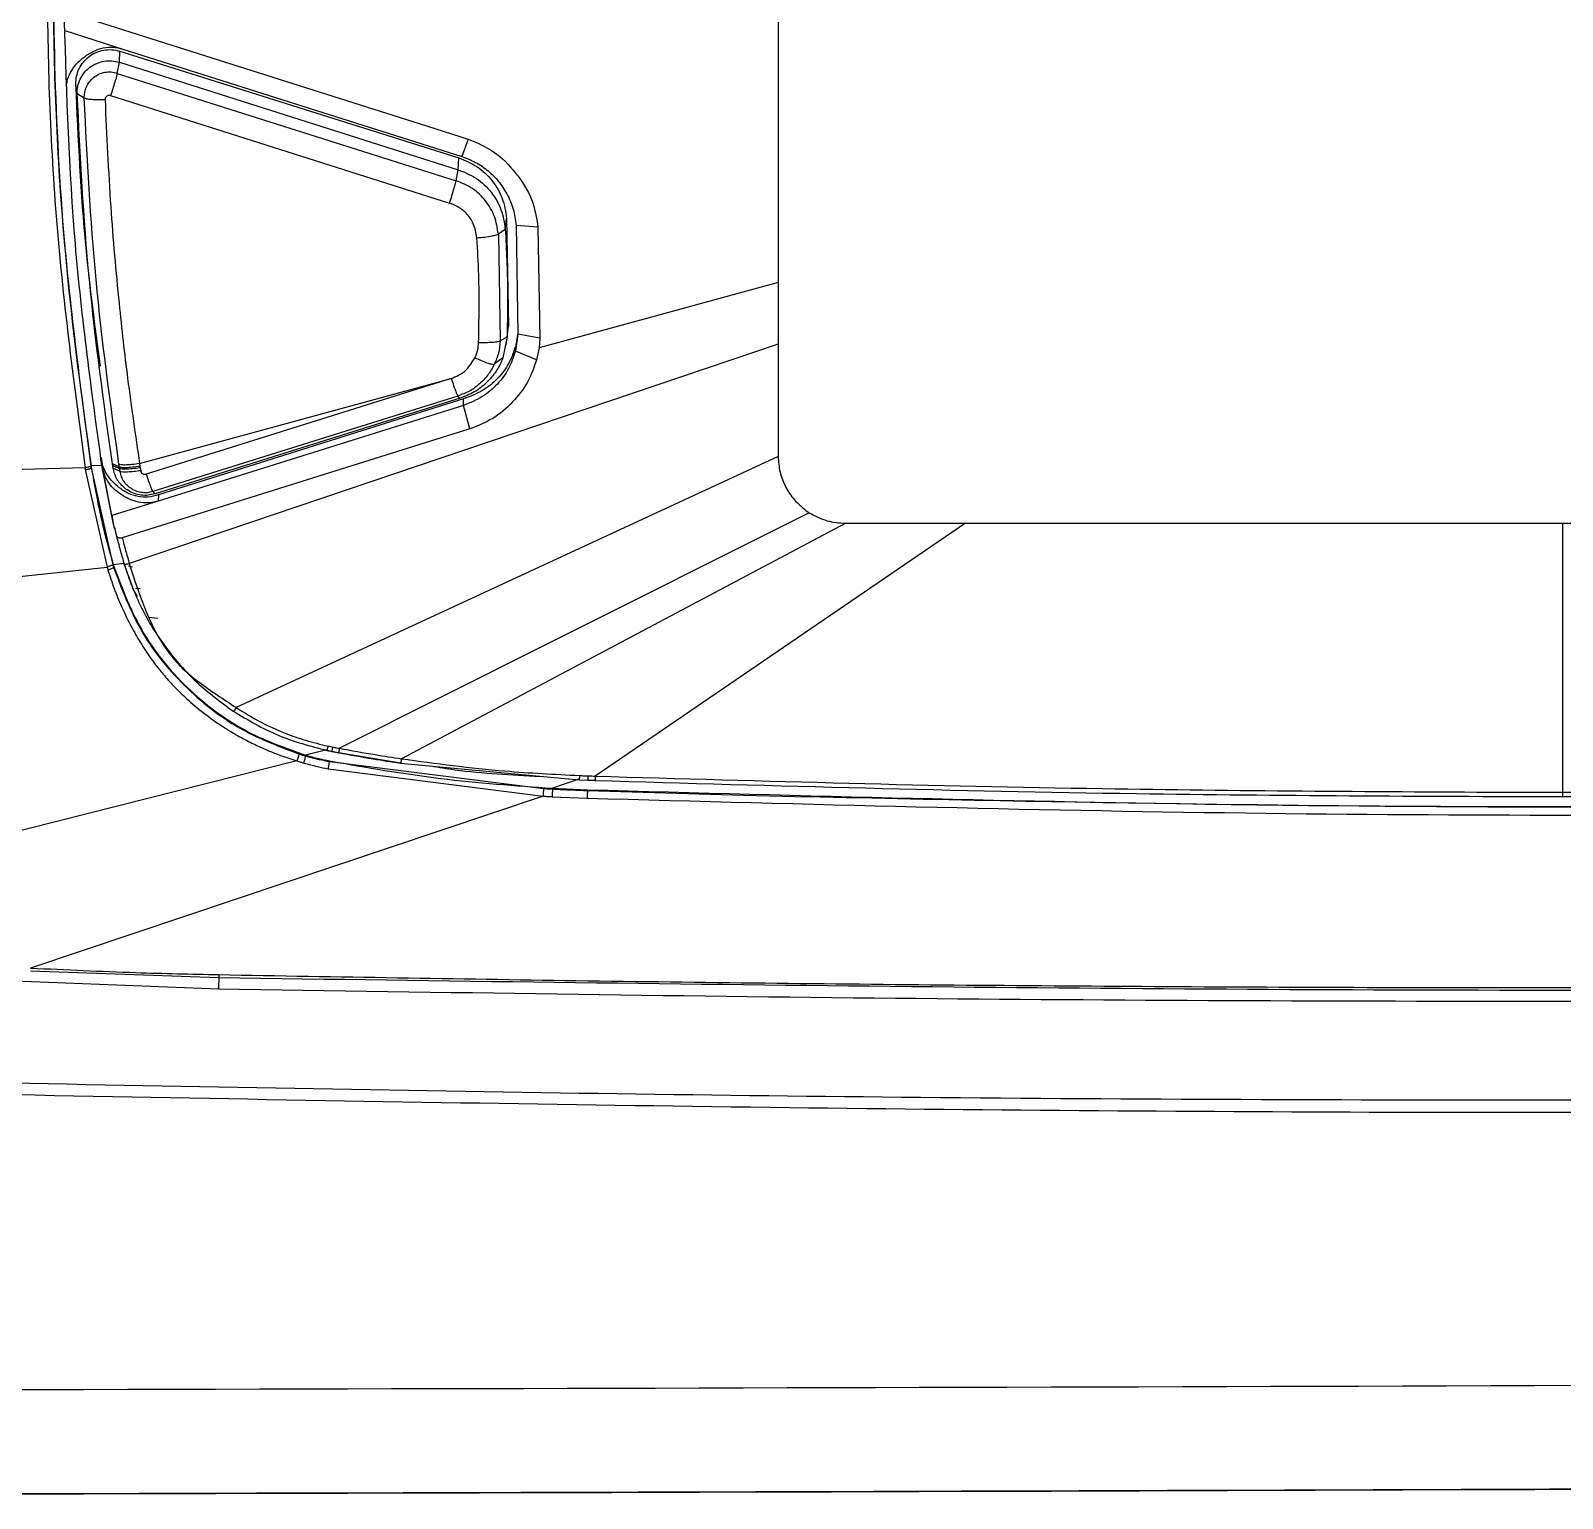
# Model space of a CAD drawing. Extents: x 527 to 611, y 788 to 934.
# Drawn here: x 573.957 to 576.789, y 803.67 to 806.385 of the extents above; entities that cross this region are included whole.
import ezdxf

# ---------------------------------------------------------------- set-up
doc = ezdxf.new("R2010")
doc.units = 0
doc.header["$MEASUREMENT"] = 0
doc.layers.add('1', color=4, linetype='Continuous')
doc.layers.add('GEOMETRY', color=4, linetype='Continuous', lineweight=25)

# ---------------------------------------------------------------- blocks, each defined once
blk = doc.blocks.new('2026_FLASH')
at = {"layer": 'GEOMETRY'}
for p, q in [((48.26, 3.7283), (48.26, 2.6051)), ((46.9506, 3.1039), (47.6116, 2.8943)), ((46.9409, 3.0709), (47.0482, 3.0369)), ((47.042, 3.0123), (47.0427, 3.0328)), ((47.0427, 3.0328), (47.6695, 2.8356)), ((47.0482, 3.0369), (47.675, 2.8381)), ((47.0381, 2.9919), (47.042, 3.0123)), ((47.042, 3.0123), (47.6687, 2.8137)), ((47.0381, 2.9919), (47.6648, 2.7933)), ((46.9639, 2.9537), (46.9616, 2.9718)), ((46.9771, 2.9459), (46.9639, 2.9537)), ((47.0258, 2.9507), (47.6524, 2.752)), ((47.6116, 2.8943), (47.6869, 2.8704)), ((47.6869, 2.8704), (47.675, 2.8381)), ((47.6687, 2.8137), (47.6695, 2.8356)), ((47.6648, 2.7933), (47.6687, 2.8137)), ((47.7555, 2.7038), (47.758, 2.7237)), ((47.758, 2.7237), (47.7613, 2.5242)), ((47.7427, 2.6949), (47.7555, 2.7038)), ((47.7427, 2.6949), (47.7459, 2.4969)), ((47.816, 2.7077), (47.7755, 2.7107)), ((47.7755, 2.7107), (47.7788, 2.5095)), ((47.816, 2.7077), (47.8194, 2.5023)), ((48.26, 2.6051), (48.26, 2.4908)), ((47.7588, 2.5045), (47.7613, 2.5242)), ((47.7459, 2.4969), (47.7588, 2.5045)), ((47.7588, 2.5045), (47.7513, 2.466)), ((47.7574, 2.4893), (47.7599, 2.509)), ((47.7788, 2.5095), (47.7742, 2.4782)), ((47.7784, 2.5089), (47.7759, 2.4915)), ((47.8194, 2.5023), (47.7788, 2.5095)), ((47.7788, 2.5095), (47.7788, 2.5095)), ((47.8194, 2.5023), (47.8179, 2.4842)), ((48.26, 2.4908), (47.0604, 2.0854)), ((47.7513, 2.466), (47.7352, 2.4538)), ((47.8135, 2.462), (47.7742, 2.4782)), ((47.8179, 2.4842), (47.8135, 2.462)), ((48.26, 2.4908), (48.26, 2.2835)), ((47.004, 2.4499), (47.0063, 2.4321)), ((47.0793, 2.2701), (47.6556, 2.4276)), ((47.6556, 2.4276), (47.0916, 2.2508)), ((47.6679, 2.3951), (47.1039, 2.2183)), ((47.6719, 2.391), (47.1079, 2.2142)), ((47.6782, 2.3898), (47.1146, 2.2121)), ((47.6679, 2.3951), (47.6719, 2.391)), ((47.6783, 2.3777), (47.6782, 2.3898)), ((47.6783, 2.3777), (47.114, 2.2008)), ((47.6901, 2.3342), (47.6782, 2.3777)), ((47.6901, 2.3342), (47.0473, 2.1328)), ((47.0091, 2.2664), (46.9897, 2.2658)), ((47.0083, 2.2813), (47.0099, 2.269)), ((47.0103, 2.267), (47.0091, 2.2765)), ((47.0092, 2.2667), (47.0091, 2.2664)), ((47.0091, 2.2664), (47.032, 2.1518)), ((47.0296, 2.2665), (47.0293, 2.2687)), ((47.0793, 2.2701), (47.0801, 2.265)), ((48.26, 2.2835), (47.2581, 1.819)), ((46.9785, 2.2625), (46.735, 2.2553)), ((46.9785, 2.2625), (46.979, 2.2591)), ((46.979, 2.2591), (47.0193, 2.0788)), ((46.9898, 2.2621), (46.9901, 2.2635)), ((46.9898, 2.2621), (47.0298, 2.0832)), ((47.0281, 2.1739), (47.0106, 2.2643)), ((47.0434, 2.2555), (47.0304, 2.2617)), ((47.0426, 2.2607), (47.0421, 2.2636)), ((47.0434, 2.2555), (47.0426, 2.2605)), ((47.0801, 2.265), (47.0805, 2.2623)), ((47.0805, 2.2622), (47.0814, 2.257)), ((47.1039, 2.2183), (47.1079, 2.2142)), ((47.1146, 2.2121), (47.114, 2.2008)), ((47.114, 2.2008), (47.0281, 2.1739)), ((48.3114, 2.1835), (48.3177, 2.1792)), ((47.0281, 2.1739), (47.0317, 2.1531)), ((47.0317, 2.1531), (47.032, 2.1518)), ((48.385, 2.1597), (47.5634, 1.7242)), ((48.6062, 2.1597), (47.9218, 1.6922)), ((48.385, 2.1597), (48.6062, 2.1597)), ((48.6062, 2.1597), (49.71, 2.1597)), ((49.71, 2.1597), (50.8138, 2.1597)), ((49.71, 2.1597), (49.71, 1.6624)), ((47.0323, 2.1518), (47.0327, 2.1504)), ((47.0327, 2.1519), (47.0376, 2.1335)), ((47.0327, 2.1504), (47.0355, 2.1403)), ((47.0373, 2.1335), (47.0376, 2.1321)), ((46.322, 2.0049), (47.0193, 2.0788)), ((47.0507, 2.0852), (47.0306, 2.0831)), ((47.0306, 2.0831), (47.0316, 2.0796)), ((47.0313, 2.0782), (47.0316, 2.0796)), ((47.0507, 2.085), (47.0507, 2.0852)), ((47.0586, 2.0812), (47.0664, 2.079)), ((47.0688, 2.0346), (47.0746, 2.0243)), ((47.0806, 2.0386), (47.0721, 2.0389)), ((47.096, 1.9862), (47.1132, 1.9845)), ((47.386, 1.731), (47.3859, 1.7296)), ((47.4257, 1.7398), (47.4256, 1.7409)), ((47.4259, 1.7402), (47.4347, 1.7384)), ((47.4347, 1.7384), (47.4474, 1.7359)), ((47.4474, 1.7359), (47.5621, 1.7165)), ((47.3704, 1.7202), (46.126, 1.4069)), ((47.4282, 1.7057), (47.8253, 1.6551)), ((47.4305, 1.719), (47.4306, 1.7204)), ((47.4305, 1.719), (47.826, 1.6694)), ((47.5619, 1.7161), (47.8923, 1.6851)), ((47.8923, 1.6855), (47.908, 1.6849)), ((47.8923, 1.6851), (47.908, 1.6845)), ((47.908, 1.6845), (47.908, 1.6858)), ((47.908, 1.6849), (47.9215, 1.6845)), ((47.908, 1.6845), (47.9214, 1.6841)), ((47.8253, 1.6551), (46.8779, 1.3372)), ((47.842, 1.6541), (47.9069, 1.6513)), ((47.8427, 1.6697), (47.8427, 1.6684)), ((47.8427, 1.6697), (47.9074, 1.6669)), ((47.9074, 1.6669), (47.9074, 1.6657)), ((47.9074, 1.6657), (48.1961, 1.6567)), ((46.8774, 1.3318), (47.2256, 1.3196)), ((46.8111, 1.3148), (47.2253, 1.299)), ((47.2256, 1.3208), (47.2253, 1.299))]:
    blk.add_line(p, q, dxfattribs=at)
at = {"layer": 'GEOMETRY', "flags": 128}
for points in [[(48.26, 2.6051), (48.0124, 2.5374), (47.8179, 2.4842)], [(47.7753, 2.4868), (47.7756, 2.4894), (47.7759, 2.4915)], [(47.0293, 2.2687), (47.0292, 2.2694), (47.0291, 2.27)], [(48.3177, 2.1792), (47.8312, 1.9353), (47.449, 1.7436)], [(47.4256, 1.7409), (47.4034, 1.7354), (47.386, 1.731)], [(47.8922, 1.6863), (47.8645, 1.677), (47.8427, 1.6697)]]:
    blk.add_lwpolyline(points, dxfattribs=at)
at = {"layer": 'GEOMETRY'}
for points, knots in [([(46.9782, 4.0719), (46.9584, 3.9218), (46.9187, 3.6216), (46.9038, 3.1672), (46.9188, 2.7129), (46.9586, 2.4127), (46.9785, 2.2626)], [0, 0, 0, 0, 0.25, 0.499999, 0.749997, 1, 1, 1, 1]), ([(46.9896, 4.0744), (46.9847, 4.0415), (46.9601, 3.8772), (46.9322, 3.6031), (46.9175, 3.2522), (46.9223, 2.9236), (46.9443, 2.5941), (46.9746, 2.3753), (46.9897, 2.2658)], [0, 0, 0, 0, 0.05488, 0.274513, 0.454775, 0.635037, 0.817518, 1, 1, 1, 1]), ([(46.9452, 2.9738), (46.9453, 2.9748), (46.9458, 2.9817), (46.9512, 2.994), (46.962, 3.0096), (46.977, 3.0228), (46.9938, 3.0334), (47.0119, 3.0397), (47.0304, 3.0413), (47.0422, 3.0384), (47.0481, 3.0369)], [0, 0, 0, 0, 0.02207, 0.154393, 0.292351, 0.444066, 0.59542, 0.732995, 0.864831, 1, 1, 1, 1]), ([(46.9616, 2.9718), (46.9618, 2.9767), (46.9621, 2.9866), (46.9671, 3.0006), (46.975, 3.0132), (46.9858, 3.0236), (46.9988, 3.0311), (47.0131, 3.0353), (47.0282, 3.0363), (47.0379, 3.034), (47.0427, 3.0328)], [0, 0, 0, 0, 0.124995, 0.249792, 0.374655, 0.499781, 0.62464, 0.749455, 0.874824, 1, 1, 1, 1]), ([(46.9639, 2.9537), (46.9641, 2.9584), (46.9644, 2.9679), (46.9691, 2.9815), (46.9768, 2.9936), (46.9872, 3.0036), (46.9998, 3.0109), (47.0137, 3.0148), (47.0282, 3.0157), (47.0374, 3.0134), (47.042, 3.0123)], [0, 0, 0, 0, 0.1237074, 0.2491996, 0.3747309, 0.5002441, 0.6256967, 0.7512321, 0.8765751, 1, 1, 1, 1]), ([(46.9771, 2.9459), (46.9772, 2.9495), (46.9774, 2.9567), (46.9808, 2.9671), (46.9864, 2.9764), (46.994, 2.9846), (47.0037, 2.9908), (47.0149, 2.9943), (47.0268, 2.995), (47.0343, 2.993), (47.0381, 2.9919)], [0, 0, 0, 0, 0.120724, 0.240919, 0.361088, 0.481361, 0.610592, 0.739924, 0.869813, 1, 1, 1, 1]), ([(47.0381, 2.9919), (47.0376, 2.9901), (47.0367, 2.9862), (47.0337, 2.9759), (47.0299, 2.9635), (47.0271, 2.9549), (47.0258, 2.9507)], [0, 0, 0, 0, 0.242658, 0.499987, 0.757324, 1, 1, 1, 1]), ([(47.0071, 2.4503), (46.9973, 2.5232), (46.9741, 2.6963), (46.9662, 2.8708), (46.9616, 2.9718)], [0, 0, 0, 0, 0.421404, 1, 1, 1, 1]), ([(47.0291, 2.27), (47.0132, 2.3835), (46.9815, 2.6105), (46.9698, 2.8393), (46.9639, 2.9537)], [0, 0, 0, 0, 0.500021, 1, 1, 1, 1]), ([(47.0155, 2.9429), (47.0112, 2.9428), (47.0023, 2.9427), (46.9904, 2.9432), (46.9811, 2.9443), (46.9784, 2.9454), (46.9771, 2.9459)], [0, 0, 0, 0, 0.242807, 0.499902, 0.757051, 1, 1, 1, 1]), ([(47.0413, 2.2687), (47.0255, 2.3825), (46.9942, 2.6074), (46.9827, 2.834), (46.9771, 2.9459)], [0, 0, 0, 0, 0.506383, 1, 1, 1, 1]), ([(47.0258, 2.9507), (47.0251, 2.9508), (47.0236, 2.9511), (47.0213, 2.9507), (47.0186, 2.9495), (47.0166, 2.9475), (47.0156, 2.9451), (47.0155, 2.9437), (47.0155, 2.9429)], [0, 0, 0, 0, 0.142987, 0.300128, 0.465133, 0.717837, 0.852182, 1, 1, 1, 1]), ([(47.0155, 2.9429), (47.0185, 2.877), (47.0243, 2.7512), (47.0395, 2.5794), (47.0573, 2.421), (47.0717, 2.3225), (47.0793, 2.2701)], [0, 0, 0, 0, 0.292868, 0.558651, 0.764859, 1, 1, 1, 1]), ([(47.6869, 2.8704), (47.7033, 2.8635), (47.7372, 2.8491), (47.7761, 2.8082), (47.8071, 2.7612), (47.8131, 2.725), (47.816, 2.7077)], [0, 0, 0, 0, 0.240166, 0.499262, 0.759731, 1, 1, 1, 1]), ([(47.6695, 2.8356), (47.6812, 2.8308), (47.7048, 2.821), (47.7324, 2.7943), (47.7521, 2.7613), (47.7561, 2.7363), (47.758, 2.7237)], [0, 0, 0, 0, 0.2498227, 0.4995719, 0.7492977, 1, 1, 1, 1]), ([(47.675, 2.8381), (47.6838, 2.8348), (47.7012, 2.8282), (47.7242, 2.8121), (47.7442, 2.7926), (47.7538, 2.7769), (47.7586, 2.769)], [0, 0, 0, 0, 0.250344, 0.500566, 0.750509, 1, 1, 1, 1]), ([(47.6687, 2.8137), (47.6802, 2.8089), (47.7034, 2.7995), (47.7305, 2.7729), (47.7498, 2.7406), (47.7537, 2.716), (47.7555, 2.7038)], [0, 0, 0, 0, 0.249324, 0.500085, 0.750829, 1, 1, 1, 1]), ([(47.6524, 2.752), (47.654, 2.7567), (47.6571, 2.7665), (47.6609, 2.7791), (47.6635, 2.7884), (47.6644, 2.7917), (47.6648, 2.7933)], [0, 0, 0, 0, 0.272776, 0.561784, 0.787222, 1, 1, 1, 1]), ([(47.7427, 2.6949), (47.7409, 2.7058), (47.7375, 2.7278), (47.7203, 2.7569), (47.6958, 2.7805), (47.6751, 2.789), (47.6648, 2.7933)], [0, 0, 0, 0, 0.249884, 0.499913, 0.75051, 1, 1, 1, 1]), ([(47.7031, 2.6879), (47.7015, 2.6968), (47.6986, 2.7134), (47.6847, 2.7329), (47.6689, 2.7455), (47.6576, 2.75), (47.6524, 2.752)], [0, 0, 0, 0, 0.310439, 0.582115, 0.808329, 1, 1, 1, 1]), ([(47.7586, 2.769), (47.763, 2.7597), (47.7718, 2.7412), (47.7743, 2.7209), (47.7755, 2.7107)], [0, 0, 0, 0, 0.500182, 1, 1, 1, 1]), ([(47.7031, 2.6879), (47.7081, 2.6883), (47.7183, 2.6891), (47.7307, 2.6911), (47.7391, 2.6931), (47.7415, 2.6943), (47.7427, 2.6949)], [0, 0, 0, 0, 0.272671, 0.561811, 0.787328, 1, 1, 1, 1]), ([(47.7555, 2.7038), (47.7575, 2.6658), (47.761, 2.5994), (47.7595, 2.5329), (47.7588, 2.5045)], [0, 0, 0, 0, 0.57188, 1, 1, 1, 1]), ([(47.7063, 2.4938), (47.707, 2.5356), (47.7082, 2.6003), (47.7044, 2.665), (47.7031, 2.6879)], [0, 0, 0, 0, 0.644897, 1, 1, 1, 1]), ([(47.6993, 2.4659), (47.7013, 2.4707), (47.7052, 2.4796), (47.7059, 2.4893), (47.7063, 2.4938)], [0, 0, 0, 0, 0.53274, 1, 1, 1, 1]), ([(47.7459, 2.4969), (47.7446, 2.4963), (47.7417, 2.4952), (47.7321, 2.4941), (47.7199, 2.4935), (47.7107, 2.4937), (47.7063, 2.4938)], [0, 0, 0, 0, 0.2426292, 0.5000994, 0.7575156, 1, 1, 1, 1]), ([(47.7459, 2.4969), (47.7453, 2.4893), (47.744, 2.4744), (47.7381, 2.4606), (47.7352, 2.4538)], [0, 0, 0, 0, 0.505726, 1, 1, 1, 1]), ([(47.6556, 2.4276), (47.6602, 2.4294), (47.6702, 2.4332), (47.6866, 2.4451), (47.6944, 2.4579), (47.6993, 2.4659)], [0, 0, 0, 0, 0.249274, 0.534581, 1, 1, 1, 1]), ([(47.7513, 2.466), (47.7512, 2.4659), (47.7507, 2.4646), (47.7473, 2.4559), (47.7386, 2.4394), (47.7211, 2.4187), (47.6985, 2.4014), (47.6808, 2.3945), (47.6719, 2.391)], [0, 0, 0, 0, 0.003958, 0.035816, 0.249969, 0.499302, 0.749132, 1, 1, 1, 1]), ([(47.7759, 2.4915), (47.7719, 2.4794), (47.7642, 2.456), (47.7423, 2.4263), (47.7134, 2.4032), (47.6902, 2.3944), (47.6782, 2.3899)], [0, 0, 0, 0, 0.258654, 0.49997, 0.741302, 1, 1, 1, 1]), ([(47.7742, 2.4782), (47.7705, 2.4671), (47.763, 2.4449), (47.7416, 2.4162), (47.7135, 2.3919), (47.6902, 2.3825), (47.6782, 2.3778)], [0, 0, 0, 0, 0.241661, 0.484459, 0.735544, 1, 1, 1, 1]), ([(47.6993, 2.4659), (47.7033, 2.4641), (47.7116, 2.4603), (47.7227, 2.4562), (47.7314, 2.4536), (47.734, 2.4537), (47.7352, 2.4538)], [0, 0, 0, 0, 0.242516, 0.499972, 0.757443, 1, 1, 1, 1]), ([(47.7742, 2.4782), (47.7744, 2.4795), (47.7748, 2.4824), (47.7751, 2.4852), (47.7753, 2.4868)], [0, 0, 0, 0, 0.445217, 1, 1, 1, 1]), ([(47.7352, 2.4538), (47.7315, 2.447), (47.7242, 2.4336), (47.7083, 2.4169), (47.6896, 2.4033), (47.6752, 2.3979), (47.6679, 2.3951)], [0, 0, 0, 0, 0.250757, 0.499718, 0.748873, 1, 1, 1, 1]), ([(47.8135, 2.462), (47.8085, 2.4479), (47.7984, 2.4191), (47.7694, 2.3825), (47.7338, 2.3515), (47.7046, 2.34), (47.6901, 2.3342)], [0, 0, 0, 0, 0.2432, 0.495393, 0.749412, 1, 1, 1, 1]), ([(47.6556, 2.4276), (47.6571, 2.423), (47.6602, 2.4136), (47.664, 2.4032), (47.6667, 2.3968), (47.6675, 2.3957), (47.6679, 2.3951)], [0, 0, 0, 0, 0.272797, 0.561785, 0.787209, 1, 1, 1, 1]), ([(46.9897, 2.2658), (46.9898, 2.2654), (46.9899, 2.2646), (46.9901, 2.2638), (46.9901, 2.2635)], [0, 0, 0, 0, 0.560704, 1, 1, 1, 1]), ([(47.0091, 2.2765), (47.0089, 2.2774), (47.0087, 2.279), (47.0084, 2.2806), (47.0083, 2.2813)], [0, 0, 0, 0, 0.559542, 1, 1, 1, 1]), ([(47.1146, 2.2122), (47.1082, 2.2105), (47.0957, 2.2074), (47.0764, 2.2084), (47.058, 2.2145), (47.0379, 2.2274), (47.022, 2.2439), (47.0122, 2.2623), (47.0101, 2.2718), (47.0091, 2.2765)], [0, 0, 0, 0, 0.141872, 0.275347, 0.409549, 0.553468, 0.788371, 0.895108, 1, 1, 1, 1]), ([(47.0099, 2.269), (47.0098, 2.2685), (47.0096, 2.2676), (47.0093, 2.267), (47.0092, 2.2667)], [0, 0, 0, 0, 0.563251, 1, 1, 1, 1]), ([(47.0106, 2.2643), (47.0105, 2.2651), (47.0102, 2.2667), (47.01, 2.2683), (47.0099, 2.269)], [0, 0, 0, 0, 0.56, 1, 1, 1, 1]), ([(47.0421, 2.2636), (47.0397, 2.2647), (47.0354, 2.2668), (47.031, 2.269), (47.0291, 2.27)], [0, 0, 0, 0, 0.559999, 1, 1, 1, 1]), ([(47.0426, 2.2605), (47.0403, 2.2616), (47.0366, 2.2633), (47.0325, 2.2652), (47.0305, 2.2661), (47.0298, 2.2664), (47.0296, 2.2665)], [0, 0, 0, 0, 0.5313812, 0.8572707, 0.9515303, 1, 1, 1, 1]), ([(47.0304, 2.2617), (47.0302, 2.2626), (47.03, 2.2642), (47.0297, 2.2658), (47.0296, 2.2665)], [0, 0, 0, 0, 0.56, 1, 1, 1, 1]), ([(47.0793, 2.2701), (47.0745, 2.2694), (47.0646, 2.2681), (47.0528, 2.2674), (47.0447, 2.2677), (47.0424, 2.2684), (47.0413, 2.2687)], [0, 0, 0, 0, 0.27299, 0.561731, 0.78701, 1, 1, 1, 1]), ([(47.0421, 2.2636), (47.042, 2.2646), (47.0417, 2.2663), (47.0414, 2.2679), (47.0413, 2.2687)], [0, 0, 0, 0, 0.559949, 1, 1, 1, 1]), ([(48.26, 2.2835), (48.2607, 2.2737), (48.2621, 2.2543), (48.2729, 2.2269), (48.2889, 2.2023), (48.3039, 2.1897), (48.3114, 2.1835)], [0, 0, 0, 0, 0.250901, 0.500884, 0.750539, 1, 1, 1, 1]), ([(46.9893, 2.2656), (46.9891, 2.2654), (46.9889, 2.2651), (46.9875, 2.2645), (46.9851, 2.2638), (46.9819, 2.2631), (46.9796, 2.2627), (46.9785, 2.2626)], [0, 0, 0, 0, 0.176062, 0.366658, 0.563828, 0.791065, 1, 1, 1, 1]), ([(46.979, 2.2591), (46.9803, 2.2593), (46.9823, 2.2596), (46.9848, 2.2601), (46.9865, 2.2605), (46.9879, 2.261), (46.9893, 2.2615), (46.9896, 2.2618), (46.9898, 2.262)], [0, 0, 0, 0, 0.23869, 0.367908, 0.500086, 0.632252, 0.761433, 1, 1, 1, 1]), ([(46.9893, 2.2655), (46.9894, 2.2649), (46.9895, 2.2637), (46.9897, 2.2626), (46.9898, 2.2621)], [0, 0, 0, 0, 0.56, 1, 1, 1, 1]), ([(46.9901, 2.2635), (46.9958, 2.2306), (47.0064, 2.1698), (47.023, 2.1104), (47.0306, 2.0831)], [0, 0, 0, 0, 0.541522, 1, 1, 1, 1]), ([(47.114, 2.2009), (47.1086, 2.1995), (47.0981, 2.1969), (47.0754, 2.198), (47.0534, 2.2069), (47.0343, 2.2205), (47.0226, 2.2333), (47.0142, 2.248), (47.0118, 2.2588), (47.0106, 2.2643)], [0, 0, 0, 0, 0.120213, 0.238852, 0.494589, 0.63007, 0.755305, 0.876381, 1, 1, 1, 1]), ([(47.1079, 2.2142), (47.1037, 2.2132), (47.0954, 2.2111), (47.0823, 2.2115), (47.0689, 2.2146), (47.0542, 2.2219), (47.0427, 2.2329), (47.034, 2.2469), (47.0318, 2.2561), (47.0304, 2.2617)], [0, 0, 0, 0, 0.12448, 0.249427, 0.374926, 0.522476, 0.724043, 0.830183, 1, 1, 1, 1]), ([(47.0801, 2.265), (47.0753, 2.2644), (47.0654, 2.2631), (47.0536, 2.2624), (47.0455, 2.2626), (47.0432, 2.2633), (47.0421, 2.2636)], [0, 0, 0, 0, 0.27299, 0.56173, 0.78701, 1, 1, 1, 1]), ([(47.0805, 2.2623), (47.0757, 2.2616), (47.0658, 2.2603), (47.054, 2.2596), (47.046, 2.2598), (47.0437, 2.2605), (47.0425, 2.2609)], [0, 0, 0, 0, 0.272989, 0.56173, 0.787009, 1, 1, 1, 1]), ([(47.0814, 2.257), (47.0772, 2.2564), (47.0685, 2.2552), (47.0568, 2.2544), (47.0475, 2.2543), (47.0447, 2.2551), (47.0434, 2.2555)], [0, 0, 0, 0, 0.237895, 0.493104, 0.75206, 1, 1, 1, 1]), ([(47.1039, 2.2183), (47.1006, 2.2175), (47.0941, 2.2159), (47.0839, 2.2162), (47.074, 2.2185), (47.0648, 2.2229), (47.0568, 2.2291), (47.0503, 2.2368), (47.0456, 2.2457), (47.0441, 2.2522), (47.0434, 2.2555)], [0, 0, 0, 0, 0.125489, 0.250326, 0.375242, 0.500336, 0.62537, 0.750118, 0.874729, 1, 1, 1, 1]), ([(47.0814, 2.257), (47.0815, 2.2565), (47.0817, 2.2554), (47.0825, 2.2539), (47.0836, 2.2526), (47.085, 2.2516), (47.0865, 2.2508), (47.0881, 2.2504), (47.0899, 2.2503), (47.091, 2.2506), (47.0916, 2.2508)], [0, 0, 0, 0, 0.126034, 0.253433, 0.374227, 0.498613, 0.620378, 0.744367, 0.871279, 1, 1, 1, 1]), ([(47.0916, 2.2508), (47.0929, 2.2467), (47.0957, 2.2383), (47.0994, 2.2279), (47.1025, 2.2204), (47.1034, 2.219), (47.1039, 2.2183)], [0, 0, 0, 0, 0.242732, 0.500049, 0.75734, 1, 1, 1, 1]), ([(48.3177, 2.1792), (48.3283, 2.1735), (48.3493, 2.1622), (48.3732, 2.1605), (48.385, 2.1597)], [0, 0, 0, 0, 0.506478, 1, 1, 1, 1]), ([(47.0473, 2.1328), (47.0466, 2.1326), (47.0453, 2.1323), (47.0436, 2.132), (47.0424, 2.1319), (47.0409, 2.1323), (47.0393, 2.1334), (47.037, 2.1358), (47.0361, 2.1385), (47.0355, 2.1403)], [0, 0, 0, 0, 0.113719, 0.210959, 0.288109, 0.344382, 0.492317, 0.650812, 1, 1, 1, 1]), ([(47.0355, 2.1403), (47.0383, 2.1297), (47.0432, 2.1107), (47.0487, 2.0919), (47.0511, 2.0836)], [0, 0, 0, 0, 0.559996, 1, 1, 1, 1]), ([(47.0473, 2.1328), (47.0496, 2.124), (47.0538, 2.1081), (47.0584, 2.0923), (47.0604, 2.0854)], [0, 0, 0, 0, 0.560006, 1, 1, 1, 1]), ([(47.0298, 2.0832), (47.0297, 2.083), (47.0295, 2.0827), (47.0281, 2.0819), (47.0258, 2.0809), (47.0227, 2.0798), (47.0204, 2.0791), (47.0193, 2.0788)], [0, 0, 0, 0, 0.176085, 0.366692, 0.563859, 0.791075, 1, 1, 1, 1]), ([(47.0193, 2.0788), (47.0196, 2.0779), (47.0201, 2.0762), (47.0206, 2.0745), (47.0208, 2.0738)], [0, 0, 0, 0, 0.56, 1, 1, 1, 1]), ([(47.0208, 2.0738), (47.0217, 2.074), (47.0236, 2.0746), (47.0264, 2.0756), (47.029, 2.0766), (47.0308, 2.0776), (47.0311, 2.078), (47.0313, 2.0782)], [0, 0, 0, 0, 0.1760512, 0.3666533, 0.5638348, 0.7910729, 1, 1, 1, 1]), ([(47.0208, 2.0738), (47.0245, 2.0622), (47.0318, 2.0393), (47.0454, 2.006), (47.0609, 1.9737), (47.0783, 1.9428), (47.0943, 1.9179), (47.1092, 1.8973), (47.1239, 1.8792), (47.1432, 1.8577), (47.1679, 1.8335), (47.1978, 1.8082), (47.2261, 1.7882), (47.251, 1.7726), (47.2723, 1.7606), (47.3021, 1.7457), (47.3351, 1.7319), (47.3603, 1.7235), (47.3704, 1.7202)], [0, 0, 0, 0, 0.070084, 0.139654, 0.208729, 0.277336, 0.345507, 0.379767, 0.424775, 0.48053, 0.547023, 0.624249, 0.70642, 0.746823, 0.793713, 0.84708, 0.938659, 1, 1, 1, 1]), ([(47.0298, 2.0832), (47.0301, 2.0822), (47.0306, 2.0806), (47.0311, 2.0789), (47.0313, 2.0782)], [0, 0, 0, 0, 0.56, 1, 1, 1, 1]), ([(47.0313, 2.0782), (47.0469, 2.0372), (47.0784, 1.9543), (47.1633, 1.852), (47.2635, 1.775), (47.3387, 1.7465), (47.3739, 1.7331)], [0, 0, 0, 0, 0.25968, 0.525785, 0.778319, 1, 1, 1, 1]), ([(47.0316, 2.0796), (47.0478, 2.0374), (47.0805, 1.952), (47.1691, 1.8478), (47.273, 1.771), (47.3502, 1.7437), (47.386, 1.731)], [0, 0, 0, 0, 0.261494, 0.528771, 0.781318, 1, 1, 1, 1]), ([(47.0511, 2.0836), (47.0511, 2.0838), (47.051, 2.0842), (47.0508, 2.0848), (47.0507, 2.085)], [0, 0, 0, 0, 0.527764, 1, 1, 1, 1]), ([(47.0604, 2.0854), (47.0593, 2.0851), (47.0569, 2.0843), (47.0538, 2.0836), (47.0516, 2.0833), (47.0513, 2.0835), (47.0511, 2.0836)], [0, 0, 0, 0, 0.240757, 0.499999, 0.759241, 1, 1, 1, 1]), ([(47.0511, 2.0836), (47.0607, 2.0565), (47.0798, 2.0023), (47.1261, 1.9292), (47.1829, 1.8636), (47.2294, 1.8294), (47.2526, 1.8123)], [0, 0, 0, 0, 0.250103, 0.500029, 0.750009, 1, 1, 1, 1]), ([(47.0518, 2.0819), (47.0545, 2.0734), (47.0595, 2.0575), (47.0658, 2.0419), (47.0688, 2.0346)], [0, 0, 0, 0, 0.528564, 1, 1, 1, 1]), ([(47.0604, 2.0854), (47.0799, 2.024), (47.1019, 1.9548), (47.1592, 1.8896), (47.1991, 1.8576), (47.2349, 1.8341), (47.2581, 1.819)], [0, 0, 0, 0, 0.554158, 0.624887, 0.75812, 1, 1, 1, 1]), ([(47.2581, 1.819), (47.2573, 1.8179), (47.2557, 1.8156), (47.2539, 1.8133), (47.2529, 1.8122), (47.2527, 1.8122), (47.2526, 1.8123)], [0, 0, 0, 0, 0.270928, 0.562227, 0.789034, 1, 1, 1, 1]), ([(47.2581, 1.819), (47.2732, 1.8096), (47.3021, 1.7917), (47.3455, 1.7722), (47.3869, 1.7575), (47.4138, 1.7511), (47.4277, 1.7478)], [0, 0, 0, 0, 0.289007, 0.551829, 0.769144, 1, 1, 1, 1]), ([(47.2526, 1.8123), (47.2797, 1.7961), (47.3339, 1.7638), (47.3951, 1.7478), (47.4257, 1.7398)], [0, 0, 0, 0, 0.499944, 1, 1, 1, 1]), ([(47.3739, 1.7331), (47.3738, 1.7328), (47.3738, 1.7323), (47.3734, 1.7302), (47.3726, 1.7273), (47.3716, 1.7237), (47.3708, 1.7213), (47.3704, 1.7202)], [0, 0, 0, 0, 0.1741431, 0.3653359, 0.5644151, 0.7929311, 1, 1, 1, 1]), ([(47.3739, 1.7331), (47.3761, 1.7324), (47.3801, 1.7312), (47.3841, 1.7301), (47.3859, 1.7296)], [0, 0, 0, 0, 0.562832, 1, 1, 1, 1]), ([(47.3859, 1.7296), (47.3859, 1.7293), (47.3859, 1.7287), (47.3854, 1.7267), (47.3847, 1.7237), (47.3838, 1.7201), (47.383, 1.7177), (47.3827, 1.7165)], [0, 0, 0, 0, 0.173858, 0.364887, 0.56396, 0.792651, 1, 1, 1, 1]), ([(47.3859, 1.7296), (47.3943, 1.7273), (47.4091, 1.7233), (47.4241, 1.7203), (47.4305, 1.719)], [0, 0, 0, 0, 0.569803, 1, 1, 1, 1]), ([(47.386, 1.731), (47.3943, 1.7287), (47.4091, 1.7247), (47.4241, 1.7217), (47.4306, 1.7204)], [0, 0, 0, 0, 0.564601, 1, 1, 1, 1]), ([(47.4277, 1.7478), (47.4274, 1.7465), (47.4268, 1.7439), (47.4261, 1.7411), (47.4257, 1.7397), (47.4257, 1.7398), (47.4257, 1.7398)], [0, 0, 0, 0, 0.271054, 0.562178, 0.788888, 1, 1, 1, 1]), ([(47.4257, 1.7398), (47.4273, 1.7394), (47.4302, 1.7388), (47.4332, 1.7382), (47.4345, 1.738)], [0, 0, 0, 0, 0.56, 1, 1, 1, 1]), ([(47.4277, 1.7478), (47.4293, 1.7475), (47.4322, 1.7469), (47.4351, 1.7463), (47.4363, 1.746)], [0, 0, 0, 0, 0.559967, 1, 1, 1, 1]), ([(47.4363, 1.746), (47.4361, 1.7448), (47.4355, 1.7421), (47.4349, 1.7393), (47.4346, 1.7379), (47.4345, 1.738), (47.4345, 1.738)], [0, 0, 0, 0, 0.271059, 0.562177, 0.788883, 1, 1, 1, 1]), ([(47.4345, 1.738), (47.4369, 1.7375), (47.4411, 1.7367), (47.4453, 1.7359), (47.4472, 1.7355)], [0, 0, 0, 0, 0.560003, 1, 1, 1, 1]), ([(47.4363, 1.746), (47.4387, 1.7456), (47.4429, 1.7448), (47.4472, 1.744), (47.449, 1.7436)], [0, 0, 0, 0, 0.564807, 1, 1, 1, 1]), ([(47.449, 1.7436), (47.4487, 1.7423), (47.4482, 1.7397), (47.4476, 1.7369), (47.4473, 1.7355), (47.4472, 1.7355), (47.4472, 1.7355)], [0, 0, 0, 0, 0.271066, 0.56215, 0.788846, 1, 1, 1, 1]), ([(47.4472, 1.7355), (47.4686, 1.7316), (47.5067, 1.7246), (47.5451, 1.7187), (47.5619, 1.7161)], [0, 0, 0, 0, 0.559999, 1, 1, 1, 1]), ([(47.449, 1.7436), (47.471, 1.7396), (47.5091, 1.7326), (47.5473, 1.7267), (47.5634, 1.7242)], [0, 0, 0, 0, 0.579599, 1, 1, 1, 1]), ([(47.3704, 1.7202), (47.3727, 1.7195), (47.3768, 1.7182), (47.3809, 1.7171), (47.3827, 1.7165)], [0, 0, 0, 0, 0.560009, 1, 1, 1, 1]), ([(47.3827, 1.7165), (47.3911, 1.7142), (47.4062, 1.7102), (47.4215, 1.707), (47.4282, 1.7057)], [0, 0, 0, 0, 0.560007, 1, 1, 1, 1]), ([(47.4282, 1.7057), (47.4284, 1.7066), (47.4288, 1.7087), (47.4294, 1.712), (47.43, 1.7153), (47.4304, 1.7179), (47.4305, 1.7186), (47.4305, 1.719)], [0, 0, 0, 0, 0.174047, 0.365333, 0.564581, 0.793165, 1, 1, 1, 1]), ([(47.4306, 1.7204), (47.4988, 1.7084), (47.6353, 1.6845), (47.7736, 1.6746), (47.8427, 1.6697)], [0, 0, 0, 0, 0.500086, 1, 1, 1, 1]), ([(47.5634, 1.7242), (47.5632, 1.7229), (47.5628, 1.7202), (47.5623, 1.7175), (47.562, 1.7161), (47.562, 1.7161), (47.5619, 1.7161)], [0, 0, 0, 0, 0.2711474, 0.562224, 0.7888792, 1, 1, 1, 1]), ([(47.5634, 1.7242), (47.6271, 1.7157), (47.7365, 1.7011), (47.8467, 1.6956), (47.8926, 1.6933)], [0, 0, 0, 0, 0.582668, 1, 1, 1, 1]), ([(47.6179, 1.7109), (47.6327, 1.7085), (47.6994, 1.6976), (47.7671, 1.6944), (47.8197, 1.6919)], [0, 0, 0, 0, 0.221588, 1, 1, 1, 1]), ([(47.8926, 1.6933), (47.8926, 1.6919), (47.8925, 1.6892), (47.8924, 1.6865), (47.8923, 1.6851), (47.8923, 1.6851), (47.8923, 1.6851)], [0, 0, 0, 0, 0.271173, 0.562179, 0.788807, 1, 1, 1, 1]), ([(47.8926, 1.6933), (47.8956, 1.6931), (47.9008, 1.6929), (47.906, 1.6928), (47.9083, 1.6927)], [0, 0, 0, 0, 0.56001, 1, 1, 1, 1]), ([(47.9083, 1.6927), (47.9083, 1.6914), (47.9082, 1.6887), (47.9081, 1.6859), (47.908, 1.6845), (47.908, 1.6845), (47.908, 1.6845)], [0, 0, 0, 0, 0.2711993, 0.5622076, 0.7888236, 1, 1, 1, 1]), ([(47.9083, 1.6927), (47.9108, 1.6926), (47.9153, 1.6924), (47.9198, 1.6923), (47.9218, 1.6922)], [0, 0, 0, 0, 0.5600046, 1, 1, 1, 1]), ([(47.9218, 1.6922), (47.9217, 1.6909), (47.9216, 1.6882), (47.9215, 1.6855), (47.9215, 1.684), (47.9215, 1.6841), (47.9214, 1.6841)], [0, 0, 0, 0, 0.271177, 0.562187, 0.788813, 1, 1, 1, 1]), ([(47.9214, 1.6841), (48.2552, 1.6745), (48.8513, 1.6573), (49.4476, 1.6551), (49.71, 1.6542)], [0, 0, 0, 0, 0.559998, 1, 1, 1, 1]), ([(47.9218, 1.6922), (48.2346, 1.6832), (48.7933, 1.667), (49.3523, 1.6638), (49.5982, 1.6625)], [0, 0, 0, 0, 0.559971, 1, 1, 1, 1]), ([(49.71, 1.6542), (50.0439, 1.6557), (50.6402, 1.6585), (51.2363, 1.6763), (51.4986, 1.6841)], [0, 0, 0, 0, 0.559998, 1, 1, 1, 1]), ([(49.71, 1.6624), (49.7443, 1.6622), (49.7889, 1.662), (49.9091, 1.6616), (50.322, 1.6638), (50.7244, 1.6723), (51.0513, 1.6792)], [0, 0, 0, 0, 0.076612, 0.099874, 0.268835, 1, 1, 1, 1]), ([(47.826, 1.6694), (47.826, 1.6691), (47.8261, 1.6685), (47.826, 1.6662), (47.8258, 1.6629), (47.8256, 1.6588), (47.8254, 1.6563), (47.8253, 1.6551)], [0, 0, 0, 0, 0.1728, 0.364495, 0.565038, 0.794456, 1, 1, 1, 1]), ([(47.8253, 1.6551), (47.8284, 1.6549), (47.834, 1.6546), (47.8396, 1.6543), (47.842, 1.6541)], [0, 0, 0, 0, 0.56, 1, 1, 1, 1]), ([(47.826, 1.6694), (47.8292, 1.6692), (47.8347, 1.6688), (47.8402, 1.6685), (47.8427, 1.6684)], [0, 0, 0, 0, 0.560003, 1, 1, 1, 1]), ([(47.8427, 1.6684), (47.8427, 1.6681), (47.8427, 1.6675), (47.8426, 1.6653), (47.8425, 1.6619), (47.8423, 1.6579), (47.8421, 1.6553), (47.842, 1.6541)], [0, 0, 0, 0, 0.172773, 0.364455, 0.565002, 0.794437, 1, 1, 1, 1]), ([(47.8427, 1.6684), (47.8549, 1.6678), (47.8764, 1.6667), (47.898, 1.6659), (47.9074, 1.6656)], [0, 0, 0, 0, 0.565155, 1, 1, 1, 1]), ([(47.9074, 1.6656), (47.9074, 1.6655), (47.9074, 1.6652), (47.9073, 1.6641), (47.9073, 1.6625), (47.9072, 1.6604), (47.9072, 1.6581), (47.9071, 1.6556), (47.907, 1.6533), (47.907, 1.652), (47.9069, 1.6513)], [0, 0, 0, 0, 0.111651, 0.233327, 0.362887, 0.497012, 0.631598, 0.76246, 0.886065, 1, 1, 1, 1]), ([(47.9069, 1.6513), (48.3125, 1.6404), (49.1186, 1.6186), (50.3211, 1.6191), (51.1174, 1.6406), (51.5131, 1.6513)], [0, 0, 0, 0, 0.337431, 0.670764, 1, 1, 1, 1]), ([(49.5982, 1.6625), (49.6191, 1.6624), (49.6564, 1.6624), (49.6936, 1.6624), (49.71, 1.6624)], [0, 0, 0, 0, 0.559999, 1, 1, 1, 1]), ([(49.71, 1.6624), (49.71, 1.661), (49.71, 1.6583), (49.71, 1.6556), (49.71, 1.6541), (49.71, 1.6542), (49.71, 1.6542)], [0, 0, 0, 0, 0.27117, 0.562186, 0.788817, 1, 1, 1, 1]), ([(46.8779, 1.3372), (46.9428, 1.3342), (47.0587, 1.3287), (47.1747, 1.3261), (47.2258, 1.325)], [0, 0, 0, 0, 0.560279, 1, 1, 1, 1]), ([(47.2258, 1.325), (47.2257, 1.3241), (47.2257, 1.3222), (47.2257, 1.3204), (47.2256, 1.3195), (47.2256, 1.3195), (47.2256, 1.3196)], [0, 0, 0, 0, 0.274461, 0.561359, 0.785539, 1, 1, 1, 1]), ([(47.2256, 1.3196), (48.0538, 1.308), (49.71, 1.285), (51.3662, 1.308), (52.1944, 1.3196)], [0, 0, 0, 0, 0.5, 1, 1, 1, 1]), ([(47.2258, 1.325), (47.4459, 1.3212), (47.8991, 1.3133), (48.5988, 1.3053), (49.3351, 1.3008), (50.0849, 1.3008), (50.8212, 1.3053), (51.5209, 1.3133), (51.9741, 1.3212), (52.1942, 1.325)], [0, 0, 0, 0, 0.132922, 0.273676, 0.422494, 0.577505, 0.726322, 0.867077, 1, 1, 1, 1]), ([(47.2253, 1.299), (47.6425, 1.2924), (48.4707, 1.2792), (49.71, 1.2744), (50.9493, 1.2792), (51.7775, 1.2924), (52.1947, 1.299)], [0, 0, 0, 0, 0.251877, 0.5, 0.748123, 1, 1, 1, 1]), ([(46.2794, 1.1365), (47.0273, 1.1209), (48.1707, 1.0971), (49.71, 1.092), (51.2493, 1.0971), (52.3928, 1.1209), (53.1406, 1.1365)], [0, 0, 0, 0, 0.327012, 0.500003, 0.672993, 1, 1, 1, 1]), ([(46.2788, 1.1145), (47.0412, 1.0992), (48.566, 1.0685), (50.854, 1.0685), (52.3788, 1.0992), (53.1412, 1.1145)], [0, 0, 0, 0, 0.333334, 0.666667, 1, 1, 1, 1]), ([(60.1444, 0.6253), (56.6763, 0.5961), (53.2081, 0.5765), (46.2716, 0.5534), (42.8033, 0.55), (39.335, 0.5543)], [0, 0, 0, 0, 0.5, 0.5, 1, 1, 1, 1]), ([(39.3348, 0.3614), (42.8034, 0.3565), (46.2719, 0.3604), (53.2091, 0.3865), (56.6776, 0.4087), (60.1461, 0.442)], [0, 0, 0, 0, 0.5, 0.5, 1, 1, 1, 1]), ([(60.1461, 0.442), (59.8736, 0.4394), (59.3295, 0.4343), (58.5147, 0.4271), (57.7026, 0.4203), (56.8932, 0.4139), (56.0866, 0.4079), (55.2829, 0.4023), (54.4822, 0.3971), (53.6843, 0.3923), (52.8896, 0.3878), (52.0978, 0.3837), (51.3092, 0.3799), (50.5238, 0.3765), (49.4216, 0.3721), (48.0018, 0.3674), (46.2642, 0.3632), (44.5283, 0.3604), (42.7947, 0.3592), (41.0637, 0.3594), (39.9107, 0.3607), (39.3348, 0.3614)], [0, 0, 0, 0, 0.039282, 0.078438, 0.117463, 0.156355, 0.195113, 0.233732, 0.272212, 0.310548, 0.348739, 0.386783, 0.424676, 0.462417, 0.500003, 0.583568, 0.66707, 0.750487, 0.833795, 0.916974, 1, 1, 1, 1])]:
    blk.add_open_spline(points, degree=3, knots=knots, dxfattribs=at)
for points in [[(46.989, 4.0716), (46.9692, 3.9218), (46.9296, 3.6221), (46.9147, 3.1686), (46.9297, 2.7151), (46.9694, 2.4154), (46.9893, 2.2655)], [(46.9399, 3.0891), (46.9442, 2.9514), (46.9528, 2.6759), (46.9904, 2.4029), (47.0091, 2.2664)], [(47.9074, 1.6669), (48.3079, 1.6561), (49.1089, 1.6345), (50.3111, 1.6345), (51.1121, 1.6561), (51.5126, 1.6669)], [(48.1961, 1.6567), (48.7023, 1.646), (49.7147, 1.6245), (50.7272, 1.6462), (51.2334, 1.657)]]:
    blk.add_open_spline(points, degree=3, dxfattribs=at)

msp = doc.modelspace()

# ---------------------------------------------------------------- block references
at = {"layer": '1'}
msp.add_blockref('2026_FLASH', (527.0792, 803.3138), dxfattribs=at)

doc.saveas('drawing.dxf')
